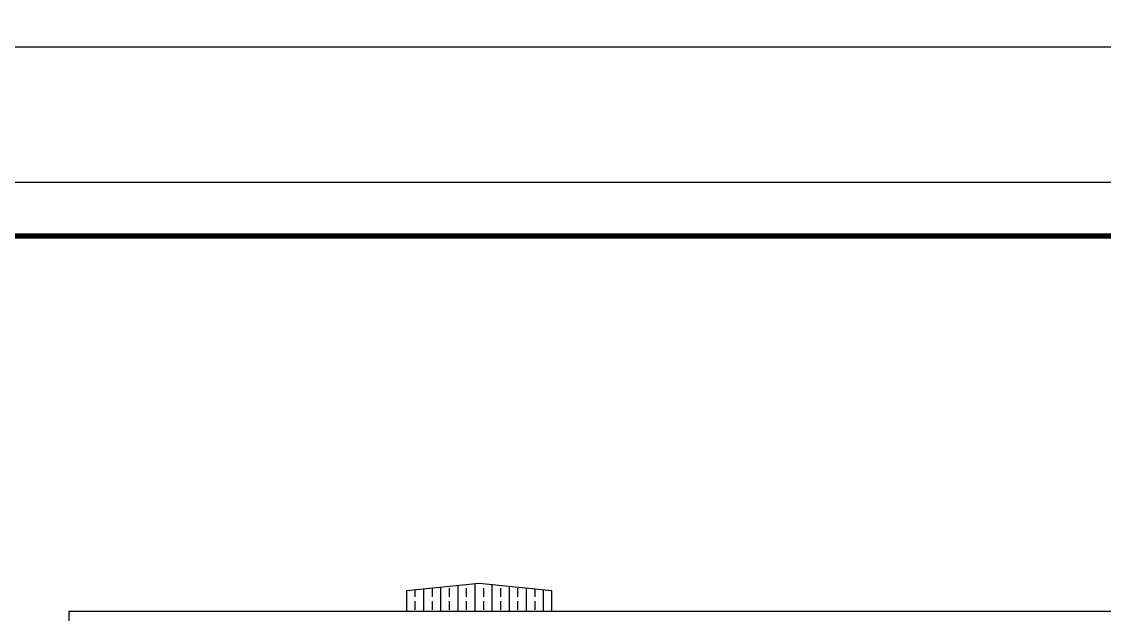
# Model space of a CAD drawing. Extents: x 14095202 to 14511487, y -1430609 to -90420.
# Drawn here: x 14369897 to 14410096, y -1172764 to -1150770 of the extents above; entities that cross this region are included whole.
import ezdxf

# ---------------------------------------------------------------- set-up
doc = ezdxf.new("R2010")
doc.units = 0
doc.header["$LTSCALE"] = 1000
doc.header["$MEASUREMENT"] = 0
doc.layers.add('TK', color=4, linetype='Continuous')
doc.layers.add('填充', color=251, linetype='Continuous')

# ---------------------------------------------------------------- blocks, each defined once
blk = doc.blocks.new('GeYuanFrame_12420875', base_point=(20.09, 4.53))
at = {"layer": 'TK'}
blk.add_lwpolyline([(20.09, 4.53), (20.09, 598.53), (1071.09, 598.53), (1071.09, 4.53)], close=True, dxfattribs=at)
blk = doc.blocks.new('GeYuanFrame_32711160', base_point=(20.09, 4.53))
at = {"layer": 'TK'}
blk.add_lwpolyline([(20.09, 4.53), (20.09, 598.53), (861.09, 598.53), (861.09, 4.53)], close=True, dxfattribs=at)
at = {"layer": 'TK', "const_width": 1}
blk.add_lwpolyline([(45.09, 588.53), (851.09, 588.53), (851.09, 14.53), (45.09, 14.53)], close=True, dxfattribs=at)

msp = doc.modelspace()

# ---------------------------------------------------------------- hatches: boundary and pattern name
at = {"layer": '填充'}
h = msp.add_hatch(dxfattribs=at)
h.set_pattern_fill('ANSI33,_O', color=251, scale=200, angle=45)
h.set_pattern_definition([(90, (15785005.1, 96773.8), (635, 6e-14), []), (90, (15784687.6, 97091.3), (635, 6e-14), [317.5, -158.75])])
h.paths.add_polyline_path([(14386886.9, -1171617.6), (14389586.9, -1171887.6), (14389586.9, -1172663.8), (14384186.9, -1172663.8), (14384186.9, -1171887.6)])

# ---------------------------------------------------------------- linework, layer by layer
msp.add_lwpolyline([(14389586.9, -1172663.8), (14389586.9, -1171887.6), (14386886.9, -1171617.6), (14384186.9, -1171887.6), (14384186.9, -1172663.8)])
at = {"ltscale": 0.5}
msp.add_lwpolyline([(14462126.9, -1191263.8), (14462126.9, -1172663.8), (14371646.9, -1172663.8), (14371646.9, -1191263.8)], dxfattribs=at)

# ---------------------------------------------------------------- block references
at = {"xscale": 200, "yscale": 200, "zscale": 200}
for name, p in [('GeYuanFrame_12420875', (14296286.9, -1151720.3)), ('GeYuanFrame_32711160', (14338286.9, -1275520.3))]:
    msp.add_blockref(name, p, dxfattribs=at)

doc.saveas('drawing.dxf')
